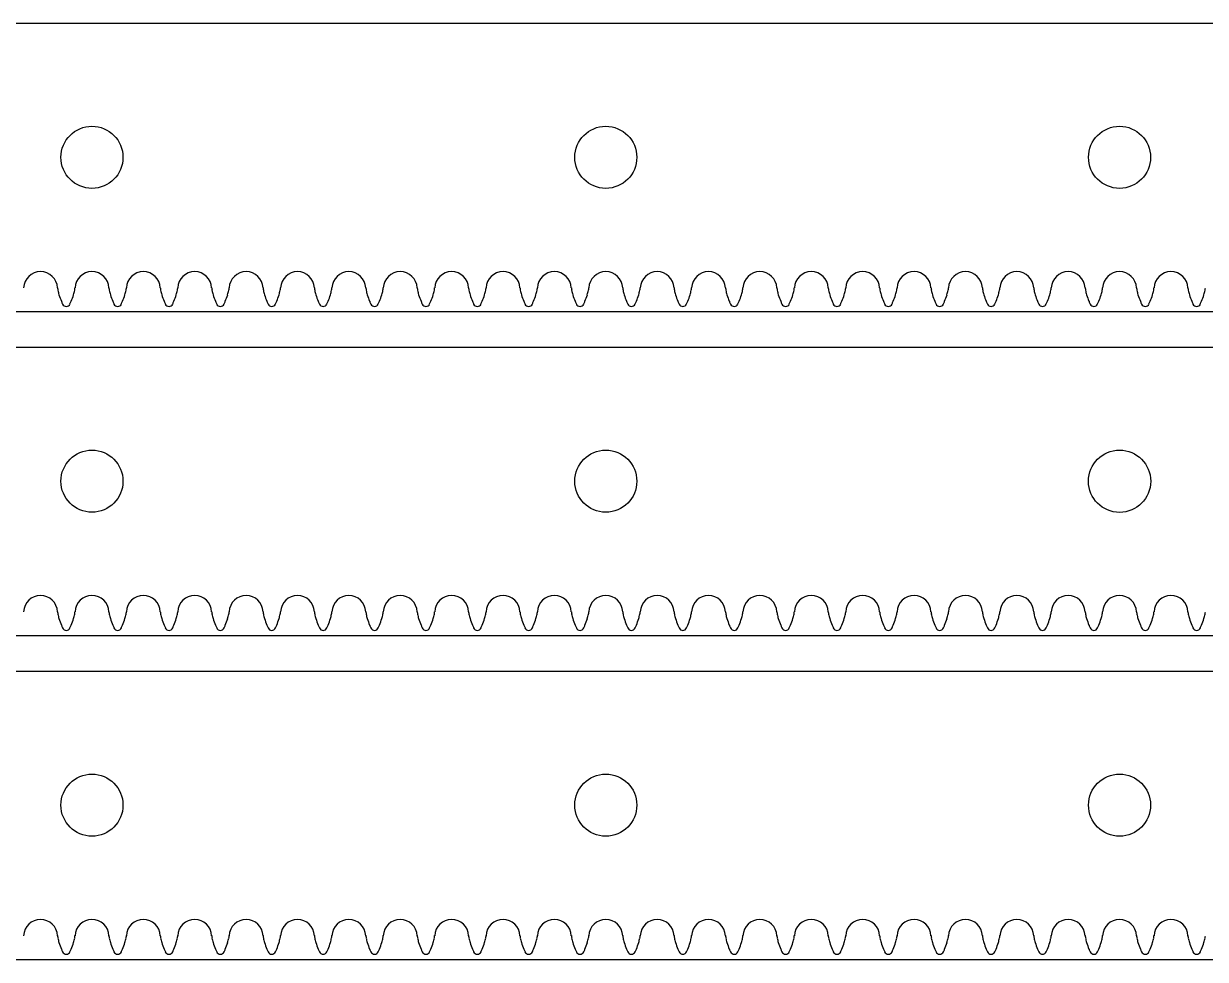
# Model space of a CAD drawing. Extents: x 0 to 800, y 0 to 400.
# Drawn here: x 338.4 to 453.3, y 214 to 305 of the extents above; entities that cross this region are included whole.
import ezdxf

# ---------------------------------------------------------------- set-up
doc = ezdxf.new("R2010")
doc.units = 0
doc.header["$MEASUREMENT"] = 0
for name, color, linetype in [('CUTOUT_5MM', 18, 'CONTINUOUS'), ('INSIDE_HOLES_5MM', 18, 'CONTINUOUS'), ('RACK_4MM', 18, 'CONTINUOUS')]:
    doc.layers.add(name, color=color, linetype=linetype)

msp = doc.modelspace()

# ---------------------------------------------------------------- linework, layer by layer
at = {"layer": 'CUTOUT_5MM'}
for p, q in [((744, 305), (46, 305)), ((46, 277), (744, 277)), ((744, 273.5), (46, 273.5)), ((46, 245.5), (744, 245.5)), ((744, 242), (46, 242)), ((46, 214), (744, 214))]:
    msp.add_line(p, q, dxfattribs=at)
at = {"layer": 'INSIDE_HOLES_5MM'}
for centre, radius in [((345, 292), 3.02), ((395, 292), 3.02), ((445, 292), 3.02), ((345, 260.5), 3.02), ((395, 260.5), 3.02), ((445, 260.5), 3.03), ((345, 229), 3.02), ((395, 229), 3.02), ((445, 229), 3.02)]:
    msp.add_circle(centre, radius, dxfattribs=at)
at = {"layer": 'RACK_4MM'}
for p, q in [((341.65, 279.31), (341.65, 279.26)), ((343.35, 279.26), (343.35, 279.31)), ((346.65, 279.31), (346.65, 279.26)), ((348.35, 279.26), (348.35, 279.31)), ((351.65, 279.31), (351.65, 279.26)), ((353.35, 279.26), (353.35, 279.31)), ((356.65, 279.31), (356.65, 279.26)), ((358.35, 279.26), (358.35, 279.31)), ((361.65, 279.31), (361.65, 279.26)), ((363.35, 279.26), (363.35, 279.31)), ((366.65, 279.31), (366.65, 279.26)), ((368.35, 279.26), (368.35, 279.31)), ((371.65, 279.31), (371.65, 279.26)), ((373.35, 279.26), (373.35, 279.31)), ((376.65, 279.31), (376.65, 279.26)), ((378.35, 279.26), (378.35, 279.31)), ((381.65, 279.31), (381.65, 279.26)), ((383.35, 279.26), (383.35, 279.31)), ((386.65, 279.31), (386.65, 279.26)), ((388.35, 279.26), (388.35, 279.31)), ((391.65, 279.31), (391.65, 279.26)), ((393.35, 279.26), (393.35, 279.31)), ((396.65, 279.31), (396.65, 279.26)), ((398.35, 279.26), (398.35, 279.31)), ((401.65, 279.31), (401.65, 279.26)), ((403.35, 279.26), (403.35, 279.31)), ((406.65, 279.31), (406.65, 279.26)), ((408.35, 279.26), (408.35, 279.31)), ((411.65, 279.31), (411.65, 279.26)), ((413.35, 279.26), (413.35, 279.31)), ((416.65, 279.31), (416.65, 279.26)), ((418.35, 279.26), (418.35, 279.31)), ((421.65, 279.31), (421.65, 279.26)), ((423.35, 279.26), (423.35, 279.31)), ((426.65, 279.31), (426.65, 279.26)), ((428.35, 279.26), (428.35, 279.31)), ((431.65, 279.31), (431.65, 279.26)), ((433.35, 279.26), (433.35, 279.31)), ((436.65, 279.31), (436.65, 279.26)), ((438.35, 279.26), (438.35, 279.31)), ((441.65, 279.31), (441.65, 279.26)), ((443.35, 279.26), (443.35, 279.31)), ((446.65, 279.31), (446.65, 279.26)), ((448.35, 279.26), (448.35, 279.31)), ((451.65, 279.31), (451.65, 279.26)), ((341.65, 247.81), (341.65, 247.76)), ((343.35, 247.76), (343.35, 247.81)), ((346.65, 247.81), (346.65, 247.76)), ((348.35, 247.76), (348.35, 247.81)), ((351.65, 247.81), (351.65, 247.76)), ((353.35, 247.76), (353.35, 247.81)), ((356.65, 247.81), (356.65, 247.76)), ((358.35, 247.76), (358.35, 247.81)), ((361.65, 247.81), (361.65, 247.76)), ((363.35, 247.76), (363.35, 247.81)), ((366.65, 247.81), (366.65, 247.76)), ((368.35, 247.76), (368.35, 247.81)), ((371.65, 247.81), (371.65, 247.76)), ((373.35, 247.76), (373.35, 247.81)), ((376.65, 247.81), (376.65, 247.76)), ((378.35, 247.76), (378.35, 247.81)), ((381.65, 247.81), (381.65, 247.76)), ((383.35, 247.76), (383.35, 247.81)), ((386.65, 247.81), (386.65, 247.76)), ((388.35, 247.76), (388.35, 247.81)), ((391.65, 247.81), (391.65, 247.76)), ((393.35, 247.76), (393.35, 247.81)), ((396.65, 247.81), (396.65, 247.76)), ((398.35, 247.76), (398.35, 247.81)), ((401.65, 247.81), (401.65, 247.76)), ((403.35, 247.76), (403.35, 247.81)), ((406.65, 247.81), (406.65, 247.76)), ((408.35, 247.76), (408.35, 247.81)), ((411.65, 247.81), (411.65, 247.76)), ((413.35, 247.76), (413.35, 247.81)), ((416.65, 247.81), (416.65, 247.76)), ((418.35, 247.76), (418.35, 247.81)), ((421.65, 247.81), (421.65, 247.76)), ((423.35, 247.76), (423.35, 247.81)), ((426.65, 247.81), (426.65, 247.76)), ((428.35, 247.76), (428.35, 247.81)), ((431.65, 247.81), (431.65, 247.76)), ((433.35, 247.76), (433.35, 247.81)), ((436.65, 247.81), (436.65, 247.76)), ((438.35, 247.76), (438.35, 247.81)), ((441.65, 247.81), (441.65, 247.76)), ((443.35, 247.76), (443.35, 247.81)), ((446.65, 247.81), (446.65, 247.76)), ((448.35, 247.76), (448.35, 247.81)), ((451.65, 247.81), (451.65, 247.76)), ((341.65, 216.31), (341.65, 216.26)), ((343.35, 216.26), (343.35, 216.31)), ((346.65, 216.31), (346.65, 216.26)), ((348.35, 216.26), (348.35, 216.31)), ((351.65, 216.31), (351.65, 216.26)), ((353.35, 216.26), (353.35, 216.31)), ((356.65, 216.31), (356.65, 216.26)), ((358.35, 216.26), (358.35, 216.31)), ((361.65, 216.31), (361.65, 216.26)), ((363.35, 216.26), (363.35, 216.31)), ((366.65, 216.31), (366.65, 216.26)), ((368.35, 216.26), (368.35, 216.31)), ((371.65, 216.31), (371.65, 216.26)), ((373.35, 216.26), (373.35, 216.31)), ((376.65, 216.31), (376.65, 216.26)), ((378.35, 216.26), (378.35, 216.31)), ((381.65, 216.31), (381.65, 216.26)), ((383.35, 216.26), (383.35, 216.31)), ((386.65, 216.31), (386.65, 216.26)), ((388.35, 216.26), (388.35, 216.31)), ((391.65, 216.31), (391.65, 216.26)), ((393.35, 216.26), (393.35, 216.31)), ((396.65, 216.31), (396.65, 216.26)), ((398.35, 216.26), (398.35, 216.31)), ((401.65, 216.31), (401.65, 216.26)), ((403.35, 216.26), (403.35, 216.31)), ((406.65, 216.31), (406.65, 216.26)), ((408.35, 216.26), (408.35, 216.31)), ((411.65, 216.31), (411.65, 216.26)), ((413.35, 216.26), (413.35, 216.31)), ((416.65, 216.31), (416.65, 216.26)), ((418.35, 216.26), (418.35, 216.31)), ((421.65, 216.31), (421.65, 216.26)), ((423.35, 216.26), (423.35, 216.31)), ((426.65, 216.31), (426.65, 216.26)), ((428.35, 216.26), (428.35, 216.31)), ((431.65, 216.31), (431.65, 216.26)), ((433.35, 216.26), (433.35, 216.31)), ((436.65, 216.31), (436.65, 216.26)), ((438.35, 216.26), (438.35, 216.31)), ((441.65, 216.31), (441.65, 216.26)), ((443.35, 216.26), (443.35, 216.31)), ((446.65, 216.31), (446.65, 216.26)), ((448.35, 216.26), (448.35, 216.31)), ((451.65, 216.31), (451.65, 216.26))]:
    msp.add_line(p, q, dxfattribs=at)
for points in [[(745, 280.88), (745, 305), (45, 305), (45, 280.88)], [(745, 249.38), (745, 273.5), (45, 273.5), (45, 249.38)], [(745, 217.88), (745, 242), (45, 242), (45, 217.88)]]:
    msp.add_lwpolyline(points, dxfattribs=at)
for centre, radius, start, end in [((340, 279.23), 1.65, 2.4997, 177.5003), ((345, 279.23), 1.65, 2.4997, 177.5003), ((350, 279.23), 1.65, 2.4997, 177.5003), ((355, 279.23), 1.65, 2.4997, 177.5003), ((360, 279.23), 1.65, 2.4997, 177.5003), ((365, 279.23), 1.65, 2.4997, 177.5003), ((370, 279.23), 1.65, 2.4997, 177.5003), ((375, 279.23), 1.65, 2.4997, 177.5003), ((380, 279.23), 1.65, 2.4997, 177.5003), ((385, 279.23), 1.65, 2.4997, 177.5003), ((390, 279.23), 1.65, 2.4997, 177.5003), ((395, 279.23), 1.65, 2.4997, 177.5003), ((400, 279.23), 1.65, 2.4997, 177.5003), ((405, 279.23), 1.65, 2.4997, 177.5003), ((410, 279.23), 1.65, 2.4997, 177.5003), ((415, 279.23), 1.65, 2.4997, 177.5003), ((420, 279.23), 1.65, 2.4997, 177.5003), ((425, 279.23), 1.65, 2.4997, 177.5003), ((430, 279.23), 1.65, 2.4997, 177.5003), ((435, 279.23), 1.65, 2.4997, 177.5003), ((440, 279.23), 1.65, 2.4997, 177.5003), ((445, 279.23), 1.65, 2.4997, 177.5003), ((450, 279.23), 1.65, 2.4997, 177.5003), ((343.88, 279.53), 2.24, 186.8377, 191.5538), ((346.08, 279.96), 4.49, 191.3933, 197.171), ((348.69, 280.77), 7.22, 197.1596, 202.5425), ((336.78, 280.6), 6.72, 337.259, 343.0389), ((337.5, 280.32), 5.95, 343.5387, 347.897), ((341.54, 279.46), 1.82, 347.897, 353.7115), ((348.88, 279.53), 2.24, 186.8377, 191.5538), ((351.08, 279.96), 4.49, 191.3933, 197.171), ((353.69, 280.77), 7.22, 197.1596, 202.5425), ((341.78, 280.6), 6.72, 337.259, 343.0389), ((342.5, 280.32), 5.95, 343.5387, 347.897), ((346.54, 279.46), 1.82, 347.897, 353.7115), ((353.88, 279.53), 2.24, 186.8377, 191.5538), ((356.08, 279.96), 4.49, 191.3933, 197.171), ((358.69, 280.77), 7.22, 197.1596, 202.5425), ((346.78, 280.6), 6.72, 337.259, 343.0389), ((347.5, 280.32), 5.95, 343.5387, 347.897), ((351.54, 279.46), 1.82, 347.897, 353.7115), ((358.88, 279.53), 2.24, 186.8377, 191.5538), ((361.08, 279.96), 4.49, 191.3933, 197.171), ((363.69, 280.77), 7.22, 197.1596, 202.5425), ((351.78, 280.6), 6.72, 337.259, 343.0389), ((352.5, 280.32), 5.95, 343.5387, 347.897), ((356.54, 279.46), 1.82, 347.897, 353.7115), ((363.88, 279.53), 2.24, 186.8377, 191.5538), ((366.08, 279.96), 4.49, 191.3933, 197.171), ((368.69, 280.77), 7.22, 197.1596, 202.5425), ((356.78, 280.6), 6.72, 337.259, 343.0389), ((357.5, 280.32), 5.95, 343.5387, 347.897), ((361.54, 279.46), 1.82, 347.897, 353.7115), ((368.88, 279.53), 2.24, 186.8377, 191.5538), ((371.08, 279.96), 4.49, 191.3933, 197.171), ((373.69, 280.77), 7.22, 197.1596, 202.5425), ((361.78, 280.6), 6.72, 337.259, 343.0389), ((362.5, 280.32), 5.95, 343.5387, 347.897), ((366.54, 279.46), 1.82, 347.897, 353.7115), ((373.88, 279.53), 2.24, 186.8377, 191.5538), ((376.08, 279.96), 4.49, 191.3933, 197.171), ((378.69, 280.77), 7.22, 197.1596, 202.5425), ((366.78, 280.6), 6.72, 337.259, 343.0389), ((367.5, 280.32), 5.95, 343.5387, 347.897), ((371.54, 279.46), 1.82, 347.897, 353.7115), ((378.88, 279.53), 2.24, 186.8377, 191.5538), ((381.08, 279.96), 4.49, 191.3933, 197.171), ((383.69, 280.77), 7.22, 197.1596, 202.5425), ((371.78, 280.6), 6.72, 337.259, 343.0389), ((372.5, 280.32), 5.95, 343.5387, 347.897), ((376.54, 279.46), 1.82, 347.897, 353.7115), ((383.88, 279.53), 2.24, 186.8377, 191.5538), ((386.08, 279.96), 4.49, 191.3933, 197.171), ((388.69, 280.77), 7.22, 197.1596, 202.5425), ((376.78, 280.6), 6.72, 337.259, 343.0389), ((377.5, 280.32), 5.95, 343.5387, 347.897), ((381.54, 279.46), 1.82, 347.897, 353.7115), ((388.88, 279.53), 2.24, 186.8377, 191.5538), ((391.08, 279.96), 4.49, 191.3933, 197.171), ((393.69, 280.77), 7.22, 197.1596, 202.5425), ((381.78, 280.6), 6.72, 337.259, 343.0389), ((382.5, 280.32), 5.95, 343.5387, 347.897), ((386.54, 279.46), 1.82, 347.897, 353.7115), ((393.88, 279.53), 2.24, 186.8377, 191.5538), ((396.08, 279.96), 4.49, 191.3933, 197.171), ((398.69, 280.77), 7.22, 197.1596, 202.5425), ((386.78, 280.6), 6.72, 337.259, 343.0389), ((387.5, 280.32), 5.95, 343.5387, 347.897), ((391.54, 279.46), 1.82, 347.897, 353.7115), ((398.88, 279.53), 2.24, 186.8377, 191.5538), ((401.08, 279.96), 4.49, 191.3933, 197.171), ((403.69, 280.77), 7.22, 197.1596, 202.5425), ((391.78, 280.6), 6.72, 337.259, 343.0389), ((392.5, 280.32), 5.95, 343.5387, 347.897), ((396.54, 279.46), 1.82, 347.897, 353.7115), ((403.88, 279.53), 2.24, 186.8377, 191.5538), ((406.08, 279.96), 4.49, 191.3933, 197.171), ((408.69, 280.77), 7.22, 197.1596, 202.5425), ((396.78, 280.6), 6.72, 337.259, 343.0389), ((397.5, 280.32), 5.95, 343.5387, 347.897), ((401.54, 279.46), 1.82, 347.897, 353.7115), ((408.88, 279.53), 2.24, 186.8377, 191.5538), ((411.08, 279.96), 4.49, 191.3933, 197.171), ((413.69, 280.77), 7.22, 197.1596, 202.5425), ((401.78, 280.6), 6.72, 337.259, 343.0389), ((402.5, 280.32), 5.95, 343.5387, 347.897), ((406.54, 279.46), 1.82, 347.897, 353.7115), ((413.88, 279.53), 2.24, 186.8377, 191.5538), ((416.08, 279.96), 4.49, 191.3933, 197.171), ((418.69, 280.77), 7.22, 197.1596, 202.5425), ((406.78, 280.6), 6.72, 337.259, 343.0389), ((407.5, 280.32), 5.95, 343.5387, 347.897), ((411.54, 279.46), 1.82, 347.897, 353.7115), ((418.88, 279.53), 2.24, 186.8377, 191.5538), ((421.08, 279.96), 4.49, 191.3933, 197.171), ((423.69, 280.77), 7.22, 197.1596, 202.5425), ((411.78, 280.6), 6.72, 337.259, 343.0389), ((412.5, 280.32), 5.95, 343.5387, 347.897), ((416.54, 279.46), 1.82, 347.897, 353.7115), ((423.88, 279.53), 2.24, 186.8377, 191.5538), ((426.08, 279.96), 4.49, 191.3933, 197.171), ((428.69, 280.77), 7.22, 197.1596, 202.5425), ((416.78, 280.6), 6.72, 337.259, 343.0389), ((417.5, 280.32), 5.95, 343.5387, 347.897), ((421.54, 279.46), 1.82, 347.897, 353.7115), ((428.88, 279.53), 2.24, 186.8377, 191.5538), ((431.08, 279.96), 4.49, 191.3933, 197.171), ((433.69, 280.77), 7.22, 197.1596, 202.5425), ((421.78, 280.6), 6.72, 337.259, 343.0389), ((422.5, 280.32), 5.95, 343.5387, 347.897), ((426.54, 279.46), 1.82, 347.897, 353.7115), ((433.88, 279.53), 2.24, 186.8377, 191.5538), ((436.08, 279.96), 4.49, 191.3933, 197.171), ((438.69, 280.77), 7.22, 197.1596, 202.5425), ((426.78, 280.6), 6.72, 337.259, 343.0389), ((427.5, 280.32), 5.95, 343.5387, 347.897), ((431.54, 279.46), 1.82, 347.897, 353.7115), ((438.88, 279.53), 2.24, 186.8377, 191.5538), ((441.08, 279.96), 4.49, 191.3933, 197.171), ((443.69, 280.77), 7.22, 197.1596, 202.5425), ((431.78, 280.6), 6.72, 337.259, 343.0389), ((432.5, 280.32), 5.95, 343.5387, 347.897), ((436.54, 279.46), 1.82, 347.897, 353.7115), ((443.88, 279.53), 2.24, 186.8377, 191.5538), ((446.08, 279.96), 4.49, 191.3933, 197.171), ((448.69, 280.77), 7.22, 197.1596, 202.5425), ((436.78, 280.6), 6.72, 337.259, 343.0389), ((437.5, 280.32), 5.95, 343.5387, 347.897), ((441.54, 279.46), 1.82, 347.897, 353.7115), ((448.88, 279.53), 2.24, 186.8377, 191.5538), ((451.08, 279.96), 4.49, 191.3933, 197.171), ((453.69, 280.77), 7.22, 197.1596, 202.5425), ((441.78, 280.6), 6.72, 337.259, 343.0389), ((442.5, 280.32), 5.95, 343.5387, 347.897), ((446.54, 279.46), 1.82, 347.897, 353.7115), ((453.88, 279.53), 2.24, 186.8377, 191.5538), ((456.08, 279.96), 4.49, 191.3933, 197.171), ((458.69, 280.77), 7.22, 197.1596, 202.5425), ((446.78, 280.6), 6.72, 337.259, 343.0389), ((447.5, 280.32), 5.95, 343.5387, 347.897), ((451.54, 279.46), 1.82, 347.897, 353.7115), ((350.08, 281.34), 8.72, 202.5425, 204.4697), ((342.5, 277.89), 0.396, 204.3206, 335.6794), ((332.85, 282.25), 10.98, 335.7289, 337.259), ((355.08, 281.34), 8.72, 202.5425, 204.4697), ((347.5, 277.89), 0.396, 204.3206, 335.6794), ((337.85, 282.25), 10.98, 335.7289, 337.259), ((360.08, 281.34), 8.72, 202.5425, 204.4697), ((352.5, 277.89), 0.396, 204.3206, 335.6794), ((342.85, 282.25), 10.98, 335.7289, 337.259), ((365.08, 281.34), 8.72, 202.5425, 204.4697), ((357.5, 277.89), 0.396, 204.3206, 335.6794), ((347.85, 282.25), 10.98, 335.7289, 337.259), ((370.08, 281.34), 8.72, 202.5425, 204.4697), ((362.5, 277.89), 0.396, 204.3206, 335.6794), ((352.85, 282.25), 10.98, 335.7289, 337.259), ((375.08, 281.34), 8.72, 202.5425, 204.4697), ((367.5, 277.89), 0.396, 204.3206, 335.6794), ((357.85, 282.25), 10.98, 335.7289, 337.259), ((380.08, 281.34), 8.72, 202.5425, 204.4697), ((372.5, 277.89), 0.396, 204.3206, 335.6794), ((362.85, 282.25), 10.98, 335.7289, 337.259), ((385.08, 281.34), 8.72, 202.5425, 204.4697), ((377.5, 277.89), 0.396, 204.3206, 335.6794), ((367.85, 282.25), 10.98, 335.7289, 337.259), ((390.08, 281.34), 8.72, 202.5425, 204.4697), ((382.5, 277.89), 0.396, 204.3206, 335.6794), ((372.85, 282.25), 10.98, 335.7289, 337.259), ((395.08, 281.34), 8.72, 202.5425, 204.4697), ((387.5, 277.89), 0.396, 204.3206, 335.6794), ((377.85, 282.25), 10.98, 335.7289, 337.259), ((400.08, 281.34), 8.72, 202.5425, 204.4697), ((392.5, 277.89), 0.396, 204.3206, 335.6794), ((382.85, 282.25), 10.98, 335.7289, 337.259), ((405.08, 281.34), 8.72, 202.5425, 204.4697), ((397.5, 277.89), 0.396, 204.3206, 335.6794), ((387.85, 282.25), 10.98, 335.7289, 337.259), ((410.08, 281.34), 8.72, 202.5425, 204.4697), ((402.5, 277.89), 0.396, 204.3206, 335.6794), ((392.85, 282.25), 10.98, 335.7289, 337.259), ((415.08, 281.34), 8.72, 202.5425, 204.4697), ((407.5, 277.89), 0.396, 204.3206, 335.6794), ((397.85, 282.25), 10.98, 335.7289, 337.259), ((420.08, 281.34), 8.72, 202.5425, 204.4697), ((412.5, 277.89), 0.396, 204.3206, 335.6794), ((402.85, 282.25), 10.98, 335.7289, 337.259), ((425.08, 281.34), 8.72, 202.5425, 204.4697), ((417.5, 277.89), 0.396, 204.3206, 335.6794), ((407.85, 282.25), 10.98, 335.7289, 337.259), ((430.08, 281.34), 8.72, 202.5425, 204.4697), ((422.5, 277.89), 0.396, 204.3206, 335.6794), ((412.85, 282.25), 10.98, 335.7289, 337.259), ((435.08, 281.34), 8.72, 202.5425, 204.4697), ((427.5, 277.89), 0.396, 204.3206, 335.6794), ((417.85, 282.25), 10.98, 335.7289, 337.259), ((440.08, 281.34), 8.72, 202.5425, 204.4697), ((432.5, 277.89), 0.396, 204.3206, 335.6794), ((422.85, 282.25), 10.98, 335.7289, 337.259), ((445.08, 281.34), 8.72, 202.5425, 204.4697), ((437.5, 277.89), 0.396, 204.3206, 335.6794), ((427.85, 282.25), 10.98, 335.7289, 337.259), ((450.08, 281.34), 8.72, 202.5425, 204.4697), ((442.5, 277.89), 0.396, 204.3206, 335.6794), ((432.85, 282.25), 10.98, 335.7289, 337.259), ((455.08, 281.34), 8.72, 202.5425, 204.4697), ((447.5, 277.89), 0.396, 204.3206, 335.6794), ((437.85, 282.25), 10.98, 335.7289, 337.259), ((460.08, 281.34), 8.72, 202.5425, 204.4697), ((452.5, 277.89), 0.396, 204.3206, 335.6794), ((442.85, 282.25), 10.98, 335.7289, 337.259), ((340, 247.73), 1.65, 2.4997, 177.5003), ((345, 247.73), 1.65, 2.4997, 177.5003), ((350, 247.73), 1.65, 2.4997, 177.5003), ((355, 247.73), 1.65, 2.4997, 177.5003), ((360, 247.73), 1.65, 2.4997, 177.5003), ((365, 247.73), 1.65, 2.4997, 177.5003), ((370, 247.73), 1.65, 2.4997, 177.5003), ((375, 247.73), 1.65, 2.4997, 177.5003), ((380, 247.73), 1.65, 2.4997, 177.5003), ((385, 247.73), 1.65, 2.4997, 177.5003), ((390, 247.73), 1.65, 2.4997, 177.5003), ((395, 247.73), 1.65, 2.4997, 177.5003), ((400, 247.73), 1.65, 2.4997, 177.5003), ((405, 247.73), 1.65, 2.4997, 177.5003), ((410, 247.73), 1.65, 2.4997, 177.5003), ((415, 247.73), 1.65, 2.4997, 177.5003), ((420, 247.73), 1.65, 2.4997, 177.5003), ((425, 247.73), 1.65, 2.4997, 177.5003), ((430, 247.73), 1.65, 2.4997, 177.5003), ((435, 247.73), 1.65, 2.4997, 177.5003), ((440, 247.73), 1.65, 2.4997, 177.5003), ((445, 247.73), 1.65, 2.4997, 177.5003), ((450, 247.73), 1.65, 2.4997, 177.5003), ((343.88, 248.03), 2.24, 186.8377, 191.5538), ((346.08, 248.46), 4.49, 191.3933, 197.171), ((337.5, 248.82), 5.95, 343.5387, 347.897), ((341.54, 247.96), 1.82, 347.897, 353.7115), ((348.88, 248.03), 2.24, 186.8377, 191.5538), ((351.08, 248.46), 4.49, 191.3933, 197.171), ((342.5, 248.82), 5.95, 343.5387, 347.897), ((346.54, 247.96), 1.82, 347.897, 353.7115), ((353.88, 248.03), 2.24, 186.8377, 191.5538), ((356.08, 248.46), 4.49, 191.3933, 197.171), ((347.5, 248.82), 5.95, 343.5387, 347.897), ((351.54, 247.96), 1.82, 347.897, 353.7115), ((358.88, 248.03), 2.24, 186.8377, 191.5538), ((361.08, 248.46), 4.49, 191.3933, 197.171), ((352.5, 248.82), 5.95, 343.5387, 347.897), ((356.54, 247.96), 1.82, 347.897, 353.7115), ((363.88, 248.03), 2.24, 186.8377, 191.5538), ((366.08, 248.46), 4.49, 191.3933, 197.171), ((357.5, 248.82), 5.95, 343.5387, 347.897), ((361.54, 247.96), 1.82, 347.897, 353.7115), ((368.88, 248.03), 2.24, 186.8377, 191.5538), ((371.08, 248.46), 4.49, 191.3933, 197.171), ((362.5, 248.82), 5.95, 343.5387, 347.897), ((366.54, 247.96), 1.82, 347.897, 353.7115), ((373.88, 248.03), 2.24, 186.8377, 191.5538), ((376.08, 248.46), 4.49, 191.3933, 197.171), ((367.5, 248.82), 5.95, 343.5387, 347.897), ((371.54, 247.96), 1.82, 347.897, 353.7115), ((378.88, 248.03), 2.24, 186.8377, 191.5538), ((381.08, 248.46), 4.49, 191.3933, 197.171), ((372.5, 248.82), 5.95, 343.5387, 347.897), ((376.54, 247.96), 1.82, 347.897, 353.7115), ((383.88, 248.03), 2.24, 186.8377, 191.5538), ((386.08, 248.46), 4.49, 191.3933, 197.171), ((377.5, 248.82), 5.95, 343.5387, 347.897), ((381.54, 247.96), 1.82, 347.897, 353.7115), ((388.88, 248.03), 2.24, 186.8377, 191.5538), ((391.08, 248.46), 4.49, 191.3933, 197.171), ((382.5, 248.82), 5.95, 343.5387, 347.897), ((386.54, 247.96), 1.82, 347.897, 353.7115), ((393.88, 248.03), 2.24, 186.8377, 191.5538), ((396.08, 248.46), 4.49, 191.3933, 197.171), ((387.5, 248.82), 5.95, 343.5387, 347.897), ((391.54, 247.96), 1.82, 347.897, 353.7115), ((398.88, 248.03), 2.24, 186.8377, 191.5538), ((401.08, 248.46), 4.49, 191.3933, 197.171), ((392.5, 248.82), 5.95, 343.5387, 347.897), ((396.54, 247.96), 1.82, 347.897, 353.7115), ((403.88, 248.03), 2.24, 186.8377, 191.5538), ((406.08, 248.46), 4.49, 191.3933, 197.171), ((397.5, 248.82), 5.95, 343.5387, 347.897), ((401.54, 247.96), 1.82, 347.897, 353.7115), ((408.88, 248.03), 2.24, 186.8377, 191.5538), ((411.08, 248.46), 4.49, 191.3933, 197.171), ((402.5, 248.82), 5.95, 343.5387, 347.897), ((406.54, 247.96), 1.82, 347.897, 353.7115), ((413.88, 248.03), 2.24, 186.8377, 191.5538), ((416.08, 248.46), 4.49, 191.3933, 197.171), ((407.5, 248.82), 5.95, 343.5387, 347.897), ((411.54, 247.96), 1.82, 347.897, 353.7115), ((418.88, 248.03), 2.24, 186.8377, 191.5538), ((421.08, 248.46), 4.49, 191.3933, 197.171), ((412.5, 248.82), 5.95, 343.5387, 347.897), ((416.54, 247.96), 1.82, 347.897, 353.7115), ((423.88, 248.03), 2.24, 186.8377, 191.5538), ((426.08, 248.46), 4.49, 191.3933, 197.171), ((417.5, 248.82), 5.95, 343.5387, 347.897), ((421.54, 247.96), 1.82, 347.897, 353.7115), ((428.88, 248.03), 2.24, 186.8377, 191.5538), ((431.08, 248.46), 4.49, 191.3933, 197.171), ((422.5, 248.82), 5.95, 343.5387, 347.897), ((426.54, 247.96), 1.82, 347.897, 353.7115), ((433.88, 248.03), 2.24, 186.8377, 191.5538), ((436.08, 248.46), 4.49, 191.3933, 197.171), ((427.5, 248.82), 5.95, 343.5387, 347.897), ((431.54, 247.96), 1.82, 347.897, 353.7115), ((438.88, 248.03), 2.24, 186.8377, 191.5538), ((441.08, 248.46), 4.49, 191.3933, 197.171), ((432.5, 248.82), 5.95, 343.5387, 347.897), ((436.54, 247.96), 1.82, 347.897, 353.7115), ((443.88, 248.03), 2.24, 186.8377, 191.5538), ((446.08, 248.46), 4.49, 191.3933, 197.171), ((437.5, 248.82), 5.95, 343.5387, 347.897), ((441.54, 247.96), 1.82, 347.897, 353.7115), ((448.88, 248.03), 2.24, 186.8377, 191.5538), ((451.08, 248.46), 4.49, 191.3933, 197.171), ((442.5, 248.82), 5.95, 343.5387, 347.897), ((446.54, 247.96), 1.82, 347.897, 353.7115), ((453.88, 248.03), 2.24, 186.8377, 191.5538), ((456.08, 248.46), 4.49, 191.3933, 197.171), ((447.5, 248.82), 5.95, 343.5387, 347.897), ((451.54, 247.96), 1.82, 347.897, 353.7115), ((348.69, 249.27), 7.22, 197.1596, 202.5425), ((350.08, 249.84), 8.72, 202.5425, 204.4697), ((342.5, 246.39), 0.396, 204.3206, 335.6794), ((332.85, 250.75), 10.98, 335.7289, 337.259), ((336.78, 249.1), 6.72, 337.259, 343.0389), ((353.69, 249.27), 7.22, 197.1596, 202.5425), ((355.08, 249.84), 8.72, 202.5425, 204.4697), ((347.5, 246.39), 0.396, 204.3206, 335.6794), ((337.85, 250.75), 10.98, 335.7289, 337.259), ((341.78, 249.1), 6.72, 337.259, 343.0389), ((358.69, 249.27), 7.22, 197.1596, 202.5425), ((360.08, 249.84), 8.72, 202.5425, 204.4697), ((352.5, 246.39), 0.396, 204.3206, 335.6794), ((342.85, 250.75), 10.98, 335.7289, 337.259), ((346.78, 249.1), 6.72, 337.259, 343.0389), ((363.69, 249.27), 7.22, 197.1596, 202.5425), ((365.08, 249.84), 8.72, 202.5425, 204.4697), ((357.5, 246.39), 0.396, 204.3206, 335.6794), ((347.85, 250.75), 10.98, 335.7289, 337.259), ((351.78, 249.1), 6.72, 337.259, 343.0389), ((368.69, 249.27), 7.22, 197.1596, 202.5425), ((370.08, 249.84), 8.72, 202.5425, 204.4697), ((362.5, 246.39), 0.396, 204.3206, 335.6794), ((352.85, 250.75), 10.98, 335.7289, 337.259), ((356.78, 249.1), 6.72, 337.259, 343.0389), ((373.69, 249.27), 7.22, 197.1596, 202.5425), ((375.08, 249.84), 8.72, 202.5425, 204.4697), ((367.5, 246.39), 0.396, 204.3206, 335.6794), ((357.85, 250.75), 10.98, 335.7289, 337.259), ((361.78, 249.1), 6.72, 337.259, 343.0389), ((378.69, 249.27), 7.22, 197.1596, 202.5425), ((380.08, 249.84), 8.72, 202.5425, 204.4697), ((372.5, 246.39), 0.396, 204.3206, 335.6794), ((362.85, 250.75), 10.98, 335.7289, 337.259), ((366.78, 249.1), 6.72, 337.259, 343.0389), ((383.69, 249.27), 7.22, 197.1596, 202.5425), ((385.08, 249.84), 8.72, 202.5425, 204.4697), ((377.5, 246.39), 0.396, 204.3206, 335.6794), ((367.85, 250.75), 10.98, 335.7289, 337.259), ((371.78, 249.1), 6.72, 337.259, 343.0389), ((388.69, 249.27), 7.22, 197.1596, 202.5425), ((390.08, 249.84), 8.72, 202.5425, 204.4697), ((382.5, 246.39), 0.396, 204.3206, 335.6794), ((372.85, 250.75), 10.98, 335.7289, 337.259), ((376.78, 249.1), 6.72, 337.259, 343.0389), ((393.69, 249.27), 7.22, 197.1596, 202.5425), ((395.08, 249.84), 8.72, 202.5425, 204.4697), ((387.5, 246.39), 0.396, 204.3206, 335.6794), ((377.85, 250.75), 10.98, 335.7289, 337.259), ((381.78, 249.1), 6.72, 337.259, 343.0389), ((398.69, 249.27), 7.22, 197.1596, 202.5425), ((400.08, 249.84), 8.72, 202.5425, 204.4697), ((392.5, 246.39), 0.396, 204.3206, 335.6794), ((382.85, 250.75), 10.98, 335.7289, 337.259), ((386.78, 249.1), 6.72, 337.259, 343.0389), ((403.69, 249.27), 7.22, 197.1596, 202.5425), ((405.08, 249.84), 8.72, 202.5425, 204.4697), ((397.5, 246.39), 0.396, 204.3206, 335.6794), ((387.85, 250.75), 10.98, 335.7289, 337.259), ((391.78, 249.1), 6.72, 337.259, 343.0389), ((408.69, 249.27), 7.22, 197.1596, 202.5425), ((410.08, 249.84), 8.72, 202.5425, 204.4697), ((402.5, 246.39), 0.396, 204.3206, 335.6794), ((392.85, 250.75), 10.98, 335.7289, 337.259), ((396.78, 249.1), 6.72, 337.259, 343.0389), ((413.69, 249.27), 7.22, 197.1596, 202.5425), ((415.08, 249.84), 8.72, 202.5425, 204.4697), ((407.5, 246.39), 0.396, 204.3206, 335.6794), ((397.85, 250.75), 10.98, 335.7289, 337.259), ((401.78, 249.1), 6.72, 337.259, 343.0389), ((418.69, 249.27), 7.22, 197.1596, 202.5425), ((420.08, 249.84), 8.72, 202.5425, 204.4697), ((412.5, 246.39), 0.396, 204.3206, 335.6794), ((402.85, 250.75), 10.98, 335.7289, 337.259), ((406.78, 249.1), 6.72, 337.259, 343.0389), ((423.69, 249.27), 7.22, 197.1596, 202.5425), ((425.08, 249.84), 8.72, 202.5425, 204.4697), ((417.5, 246.39), 0.396, 204.3206, 335.6794), ((407.85, 250.75), 10.98, 335.7289, 337.259), ((411.78, 249.1), 6.72, 337.259, 343.0389), ((428.69, 249.27), 7.22, 197.1596, 202.5425), ((430.08, 249.84), 8.72, 202.5425, 204.4697), ((422.5, 246.39), 0.396, 204.3206, 335.6794), ((412.85, 250.75), 10.98, 335.7289, 337.259), ((416.78, 249.1), 6.72, 337.259, 343.0389), ((433.69, 249.27), 7.22, 197.1596, 202.5425), ((435.08, 249.84), 8.72, 202.5425, 204.4697), ((427.5, 246.39), 0.396, 204.3206, 335.6794), ((417.85, 250.75), 10.98, 335.7289, 337.259), ((421.78, 249.1), 6.72, 337.259, 343.0389), ((438.69, 249.27), 7.22, 197.1596, 202.5425), ((440.08, 249.84), 8.72, 202.5425, 204.4697), ((432.5, 246.39), 0.396, 204.3206, 335.6794), ((422.85, 250.75), 10.98, 335.7289, 337.259), ((426.78, 249.1), 6.72, 337.259, 343.0389), ((443.69, 249.27), 7.22, 197.1596, 202.5425), ((445.08, 249.84), 8.72, 202.5425, 204.4697), ((437.5, 246.39), 0.396, 204.3206, 335.6794), ((427.85, 250.75), 10.98, 335.7289, 337.259), ((431.78, 249.1), 6.72, 337.259, 343.0389), ((448.69, 249.27), 7.22, 197.1596, 202.5425), ((450.08, 249.84), 8.72, 202.5425, 204.4697), ((442.5, 246.39), 0.396, 204.3206, 335.6794), ((432.85, 250.75), 10.98, 335.7289, 337.259), ((436.78, 249.1), 6.72, 337.259, 343.0389), ((453.69, 249.27), 7.22, 197.1596, 202.5425), ((455.08, 249.84), 8.72, 202.5425, 204.4697), ((447.5, 246.39), 0.396, 204.3206, 335.6794), ((437.85, 250.75), 10.98, 335.7289, 337.259), ((441.78, 249.1), 6.72, 337.259, 343.0389), ((458.69, 249.27), 7.22, 197.1596, 202.5425), ((460.08, 249.84), 8.72, 202.5425, 204.4697), ((452.5, 246.39), 0.396, 204.3206, 335.6794), ((442.85, 250.75), 10.98, 335.7289, 337.259), ((446.78, 249.1), 6.72, 337.259, 343.0389), ((340, 216.23), 1.65, 2.4997, 177.5003), ((345, 216.23), 1.65, 2.4997, 177.5003), ((350, 216.23), 1.65, 2.4997, 177.5003), ((355, 216.23), 1.65, 2.4997, 177.5003), ((360, 216.23), 1.65, 2.4997, 177.5003), ((365, 216.23), 1.65, 2.4997, 177.5003), ((370, 216.23), 1.65, 2.4997, 177.5003), ((375, 216.23), 1.65, 2.4997, 177.5003), ((380, 216.23), 1.65, 2.4997, 177.5003), ((385, 216.23), 1.65, 2.4997, 177.5003), ((390, 216.23), 1.65, 2.4997, 177.5003), ((395, 216.23), 1.65, 2.4997, 177.5003), ((400, 216.23), 1.65, 2.4997, 177.5003), ((405, 216.23), 1.65, 2.4997, 177.5003), ((410, 216.23), 1.65, 2.4997, 177.5003), ((415, 216.23), 1.65, 2.4997, 177.5003), ((420, 216.23), 1.65, 2.4997, 177.5003), ((425, 216.23), 1.65, 2.4997, 177.5003), ((430, 216.23), 1.65, 2.4997, 177.5003), ((435, 216.23), 1.65, 2.4997, 177.5003), ((440, 216.23), 1.65, 2.4997, 177.5003), ((445, 216.23), 1.65, 2.4997, 177.5003), ((450, 216.23), 1.65, 2.4997, 177.5003), ((343.88, 216.53), 2.24, 186.8377, 191.5538), ((341.54, 216.46), 1.82, 347.897, 353.7115), ((348.88, 216.53), 2.24, 186.8377, 191.5538), ((346.54, 216.46), 1.82, 347.897, 353.7115), ((353.88, 216.53), 2.24, 186.8377, 191.5538), ((351.54, 216.46), 1.82, 347.897, 353.7115), ((358.88, 216.53), 2.24, 186.8377, 191.5538), ((356.54, 216.46), 1.82, 347.897, 353.7115), ((363.88, 216.53), 2.24, 186.8377, 191.5538), ((361.54, 216.46), 1.82, 347.897, 353.7115), ((368.88, 216.53), 2.24, 186.8377, 191.5538), ((366.54, 216.46), 1.82, 347.897, 353.7115), ((373.88, 216.53), 2.24, 186.8377, 191.5538), ((371.54, 216.46), 1.82, 347.897, 353.7115), ((378.88, 216.53), 2.24, 186.8377, 191.5538), ((376.54, 216.46), 1.82, 347.897, 353.7115), ((383.88, 216.53), 2.24, 186.8377, 191.5538), ((381.54, 216.46), 1.82, 347.897, 353.7115), ((388.88, 216.53), 2.24, 186.8377, 191.5538), ((386.54, 216.46), 1.82, 347.897, 353.7115), ((393.88, 216.53), 2.24, 186.8377, 191.5538), ((391.54, 216.46), 1.82, 347.897, 353.7115), ((398.88, 216.53), 2.24, 186.8377, 191.5538), ((396.54, 216.46), 1.82, 347.897, 353.7115), ((403.88, 216.53), 2.24, 186.8377, 191.5538), ((401.54, 216.46), 1.82, 347.897, 353.7115), ((408.88, 216.53), 2.24, 186.8377, 191.5538), ((406.54, 216.46), 1.82, 347.897, 353.7115), ((413.88, 216.53), 2.24, 186.8377, 191.5538), ((411.54, 216.46), 1.82, 347.897, 353.7115), ((418.88, 216.53), 2.24, 186.8377, 191.5538), ((416.54, 216.46), 1.82, 347.897, 353.7115), ((423.88, 216.53), 2.24, 186.8377, 191.5538), ((421.54, 216.46), 1.82, 347.897, 353.7115), ((428.88, 216.53), 2.24, 186.8377, 191.5538), ((426.54, 216.46), 1.82, 347.897, 353.7115), ((433.88, 216.53), 2.24, 186.8377, 191.5538), ((431.54, 216.46), 1.82, 347.897, 353.7115), ((438.88, 216.53), 2.24, 186.8377, 191.5538), ((436.54, 216.46), 1.82, 347.897, 353.7115), ((443.88, 216.53), 2.24, 186.8377, 191.5538), ((441.54, 216.46), 1.82, 347.897, 353.7115), ((448.88, 216.53), 2.24, 186.8377, 191.5538), ((446.54, 216.46), 1.82, 347.897, 353.7115), ((453.88, 216.53), 2.24, 186.8377, 191.5538), ((451.54, 216.46), 1.82, 347.897, 353.7115), ((346.08, 216.96), 4.49, 191.3933, 197.171), ((348.69, 217.77), 7.22, 197.1596, 202.5425), ((336.78, 217.6), 6.72, 337.259, 343.0389), ((337.5, 217.32), 5.95, 343.5387, 347.897), ((351.08, 216.96), 4.49, 191.3933, 197.171), ((353.69, 217.77), 7.22, 197.1596, 202.5425), ((341.78, 217.6), 6.72, 337.259, 343.0389), ((342.5, 217.32), 5.95, 343.5387, 347.897), ((356.08, 216.96), 4.49, 191.3933, 197.171), ((358.69, 217.77), 7.22, 197.1596, 202.5425), ((346.78, 217.6), 6.72, 337.259, 343.0389), ((347.5, 217.32), 5.95, 343.5387, 347.897), ((361.08, 216.96), 4.49, 191.3933, 197.171), ((363.69, 217.77), 7.22, 197.1596, 202.5425), ((351.78, 217.6), 6.72, 337.259, 343.0389), ((352.5, 217.32), 5.95, 343.5387, 347.897), ((366.08, 216.96), 4.49, 191.3933, 197.171), ((368.69, 217.77), 7.22, 197.1596, 202.5425), ((356.78, 217.6), 6.72, 337.259, 343.0389), ((357.5, 217.32), 5.95, 343.5387, 347.897), ((371.08, 216.96), 4.49, 191.3933, 197.171), ((373.69, 217.77), 7.22, 197.1596, 202.5425), ((361.78, 217.6), 6.72, 337.259, 343.0389), ((362.5, 217.32), 5.95, 343.5387, 347.897), ((376.08, 216.96), 4.49, 191.3933, 197.171), ((378.69, 217.77), 7.22, 197.1596, 202.5425), ((366.78, 217.6), 6.72, 337.259, 343.0389), ((367.5, 217.32), 5.95, 343.5387, 347.897), ((381.08, 216.96), 4.49, 191.3933, 197.171), ((383.69, 217.77), 7.22, 197.1596, 202.5425), ((371.78, 217.6), 6.72, 337.259, 343.0389), ((372.5, 217.32), 5.95, 343.5387, 347.897), ((386.08, 216.96), 4.49, 191.3933, 197.171), ((388.69, 217.77), 7.22, 197.1596, 202.5425), ((376.78, 217.6), 6.72, 337.259, 343.0389), ((377.5, 217.32), 5.95, 343.5387, 347.897), ((391.08, 216.96), 4.49, 191.3933, 197.171), ((393.69, 217.77), 7.22, 197.1596, 202.5425), ((381.78, 217.6), 6.72, 337.259, 343.0389), ((382.5, 217.32), 5.95, 343.5387, 347.897), ((396.08, 216.96), 4.49, 191.3933, 197.171), ((398.69, 217.77), 7.22, 197.1596, 202.5425), ((386.78, 217.6), 6.72, 337.259, 343.0389), ((387.5, 217.32), 5.95, 343.5387, 347.897), ((401.08, 216.96), 4.49, 191.3933, 197.171), ((403.69, 217.77), 7.22, 197.1596, 202.5425), ((391.78, 217.6), 6.72, 337.259, 343.0389), ((392.5, 217.32), 5.95, 343.5387, 347.897), ((406.08, 216.96), 4.49, 191.3933, 197.171), ((408.69, 217.77), 7.22, 197.1596, 202.5425), ((396.78, 217.6), 6.72, 337.259, 343.0389), ((397.5, 217.32), 5.95, 343.5387, 347.897), ((411.08, 216.96), 4.49, 191.3933, 197.171), ((413.69, 217.77), 7.22, 197.1596, 202.5425), ((401.78, 217.6), 6.72, 337.259, 343.0389), ((402.5, 217.32), 5.95, 343.5387, 347.897), ((416.08, 216.96), 4.49, 191.3933, 197.171), ((418.69, 217.77), 7.22, 197.1596, 202.5425), ((406.78, 217.6), 6.72, 337.259, 343.0389), ((407.5, 217.32), 5.95, 343.5387, 347.897), ((421.08, 216.96), 4.49, 191.3933, 197.171), ((423.69, 217.77), 7.22, 197.1596, 202.5425), ((411.78, 217.6), 6.72, 337.259, 343.0389), ((412.5, 217.32), 5.95, 343.5387, 347.897), ((426.08, 216.96), 4.49, 191.3933, 197.171), ((428.69, 217.77), 7.22, 197.1596, 202.5425), ((416.78, 217.6), 6.72, 337.259, 343.0389), ((417.5, 217.32), 5.95, 343.5387, 347.897), ((431.08, 216.96), 4.49, 191.3933, 197.171), ((433.69, 217.77), 7.22, 197.1596, 202.5425), ((421.78, 217.6), 6.72, 337.259, 343.0389), ((422.5, 217.32), 5.95, 343.5387, 347.897), ((436.08, 216.96), 4.49, 191.3933, 197.171), ((438.69, 217.77), 7.22, 197.1596, 202.5425), ((426.78, 217.6), 6.72, 337.259, 343.0389), ((427.5, 217.32), 5.95, 343.5387, 347.897), ((441.08, 216.96), 4.49, 191.3933, 197.171), ((443.69, 217.77), 7.22, 197.1596, 202.5425), ((431.78, 217.6), 6.72, 337.259, 343.0389), ((432.5, 217.32), 5.95, 343.5387, 347.897), ((446.08, 216.96), 4.49, 191.3933, 197.171), ((448.69, 217.77), 7.22, 197.1596, 202.5425), ((436.78, 217.6), 6.72, 337.259, 343.0389), ((437.5, 217.32), 5.95, 343.5387, 347.897), ((451.08, 216.96), 4.49, 191.3933, 197.171), ((453.69, 217.77), 7.22, 197.1596, 202.5425), ((441.78, 217.6), 6.72, 337.259, 343.0389), ((442.5, 217.32), 5.95, 343.5387, 347.897), ((456.08, 216.96), 4.49, 191.3933, 197.171), ((458.69, 217.77), 7.22, 197.1596, 202.5425), ((446.78, 217.6), 6.72, 337.259, 343.0389), ((447.5, 217.32), 5.95, 343.5387, 347.897), ((350.08, 218.34), 8.72, 202.5425, 204.4697), ((342.5, 214.89), 0.396, 204.3206, 335.6794), ((332.85, 219.25), 10.98, 335.7289, 337.259), ((355.08, 218.34), 8.72, 202.5425, 204.4697), ((347.5, 214.89), 0.396, 204.3206, 335.6794), ((337.85, 219.25), 10.98, 335.7289, 337.259), ((360.08, 218.34), 8.72, 202.5425, 204.4697), ((352.5, 214.89), 0.396, 204.3206, 335.6794), ((342.85, 219.25), 10.98, 335.7289, 337.259), ((365.08, 218.34), 8.72, 202.5425, 204.4697), ((357.5, 214.89), 0.396, 204.3206, 335.6794), ((347.85, 219.25), 10.98, 335.7289, 337.259), ((370.08, 218.34), 8.72, 202.5425, 204.4697), ((362.5, 214.89), 0.396, 204.3206, 335.6794), ((352.85, 219.25), 10.98, 335.7289, 337.259), ((375.08, 218.34), 8.72, 202.5425, 204.4697), ((367.5, 214.89), 0.396, 204.3206, 335.6794), ((357.85, 219.25), 10.98, 335.7289, 337.259), ((380.08, 218.34), 8.72, 202.5425, 204.4697), ((372.5, 214.89), 0.396, 204.3206, 335.6794), ((362.85, 219.25), 10.98, 335.7289, 337.259), ((385.08, 218.34), 8.72, 202.5425, 204.4697), ((377.5, 214.89), 0.396, 204.3206, 335.6794), ((367.85, 219.25), 10.98, 335.7289, 337.259), ((390.08, 218.34), 8.72, 202.5425, 204.4697), ((382.5, 214.89), 0.396, 204.3206, 335.6794), ((372.85, 219.25), 10.98, 335.7289, 337.259), ((395.08, 218.34), 8.72, 202.5425, 204.4697), ((387.5, 214.89), 0.396, 204.3206, 335.6794), ((377.85, 219.25), 10.98, 335.7289, 337.259), ((400.08, 218.34), 8.72, 202.5425, 204.4697), ((392.5, 214.89), 0.396, 204.3206, 335.6794), ((382.85, 219.25), 10.98, 335.7289, 337.259), ((405.08, 218.34), 8.72, 202.5425, 204.4697), ((397.5, 214.89), 0.396, 204.3206, 335.6794), ((387.85, 219.25), 10.98, 335.7289, 337.259), ((410.08, 218.34), 8.72, 202.5425, 204.4697), ((402.5, 214.89), 0.396, 204.3206, 335.6794), ((392.85, 219.25), 10.98, 335.7289, 337.259), ((415.08, 218.34), 8.72, 202.5425, 204.4697), ((407.5, 214.89), 0.396, 204.3206, 335.6794), ((397.85, 219.25), 10.98, 335.7289, 337.259), ((420.08, 218.34), 8.72, 202.5425, 204.4697), ((412.5, 214.89), 0.396, 204.3206, 335.6794), ((402.85, 219.25), 10.98, 335.7289, 337.259), ((425.08, 218.34), 8.72, 202.5425, 204.4697), ((417.5, 214.89), 0.396, 204.3206, 335.6794), ((407.85, 219.25), 10.98, 335.7289, 337.259), ((430.08, 218.34), 8.72, 202.5425, 204.4697), ((422.5, 214.89), 0.396, 204.3206, 335.6794), ((412.85, 219.25), 10.98, 335.7289, 337.259), ((435.08, 218.34), 8.72, 202.5425, 204.4697), ((427.5, 214.89), 0.396, 204.3206, 335.6794), ((417.85, 219.25), 10.98, 335.7289, 337.259), ((440.08, 218.34), 8.72, 202.5425, 204.4697), ((432.5, 214.89), 0.396, 204.3206, 335.6794), ((422.85, 219.25), 10.98, 335.7289, 337.259), ((445.08, 218.34), 8.72, 202.5425, 204.4697), ((437.5, 214.89), 0.396, 204.3206, 335.6794), ((427.85, 219.25), 10.98, 335.7289, 337.259), ((450.08, 218.34), 8.72, 202.5425, 204.4697), ((442.5, 214.89), 0.396, 204.3206, 335.6794), ((432.85, 219.25), 10.98, 335.7289, 337.259), ((455.08, 218.34), 8.72, 202.5425, 204.4697), ((447.5, 214.89), 0.396, 204.3206, 335.6794), ((437.85, 219.25), 10.98, 335.7289, 337.259), ((460.08, 218.34), 8.72, 202.5425, 204.4697), ((452.5, 214.89), 0.396, 204.3206, 335.6794), ((442.85, 219.25), 10.98, 335.7289, 337.259)]:
    msp.add_arc(centre, radius, start, end, dxfattribs=at)

doc.saveas('drawing.dxf')
